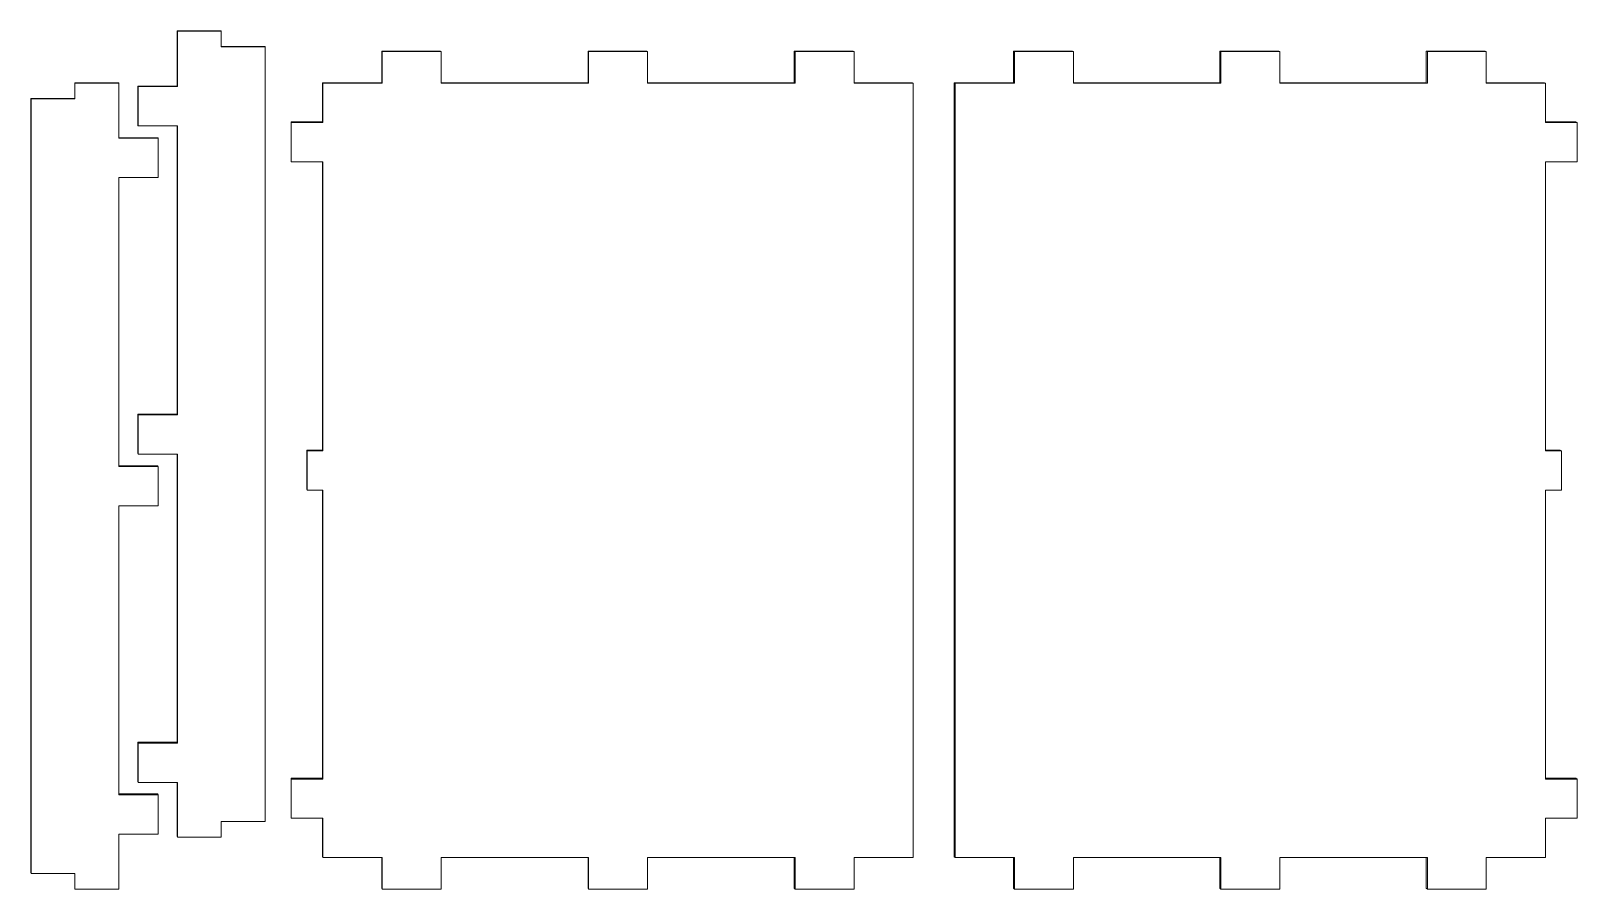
# Model space of a CAD drawing. Header units: millimetres. Extents: x -170 to 533, y 50 to 1036.
# Drawn here: x 190.6 to 528.1, y 323.9 to 511.1 of the extents above; entities that cross this region are included whole.
import ezdxf

# ---------------------------------------------------------------- set-up
doc = ezdxf.new("R2010")
doc.units = ezdxf.units.MM

msp = doc.modelspace()

# ---------------------------------------------------------------- linework, layer by layer
at = {"color": 7, "linetype": 'Continuous', "lineweight": 15}
for p, q in [((222.57, 511.04), (222.51, 511.11)), ((232.08, 511.11), (222.51, 511.11)), ((222.51, 499.08), (222.51, 511.11)), ((232.15, 511.04), (222.57, 511.04)), ((222.57, 499), (222.57, 511.04)), ((232.15, 511.04), (232.08, 511.11)), ((232.15, 511.04), (232.15, 507.61)), ((232.15, 507.68), (241.66, 507.68)), ((232.15, 507.61), (241.73, 507.61)), ((241.73, 507.61), (241.66, 507.68)), ((241.73, 338.62), (241.73, 507.61)), ((267.26, 506.59), (267.17, 506.66)), ((267.17, 506.66), (280.02, 506.66)), ((267.17, 499.81), (267.17, 506.66)), ((267.26, 506.59), (280.12, 506.59)), ((267.26, 499.73), (267.26, 506.59)), ((280.12, 506.59), (280.02, 506.66)), ((280.12, 499.73), (280.12, 506.59)), ((312.33, 506.59), (312.21, 506.66)), ((325.06, 506.66), (312.21, 506.66)), ((312.21, 506.66), (312.21, 499.81)), ((325.19, 506.59), (312.33, 506.59)), ((312.33, 506.59), (312.33, 499.73)), ((325.19, 506.59), (325.06, 506.66)), ((325.19, 506.59), (325.19, 499.73)), ((357.4, 506.59), (357.24, 506.66)), ((370.09, 506.66), (357.24, 506.66)), ((357.24, 499.81), (357.24, 506.66)), ((370.27, 506.59), (357.4, 506.59)), ((357.4, 499.73), (357.4, 506.59)), ((370.27, 506.59), (370.09, 506.66)), ((370.27, 499.73), (370.27, 506.59)), ((405.29, 506.59), (405.1, 506.66)), ((405.1, 506.66), (417.95, 506.66)), ((405.1, 499.81), (405.1, 506.66)), ((405.29, 506.59), (418.16, 506.59)), ((405.29, 499.73), (405.29, 506.59)), ((418.16, 506.59), (417.95, 506.66)), ((418.16, 499.73), (418.16, 506.59)), ((450.37, 506.59), (450.13, 506.66)), ((450.13, 506.66), (462.99, 506.66)), ((450.13, 506.66), (450.13, 499.81)), ((450.37, 506.59), (463.23, 506.59)), ((450.37, 506.59), (450.37, 499.73)), ((463.23, 506.59), (462.99, 506.66)), ((463.23, 506.59), (463.23, 499.73)), ((495.44, 506.59), (495.17, 506.66)), ((495.17, 499.81), (495.17, 506.66)), ((508.02, 506.66), (495.17, 506.66)), ((495.44, 499.73), (495.44, 506.59)), ((508.3, 506.59), (495.44, 506.59)), ((508.3, 506.59), (508.02, 506.66)), ((508.3, 499.73), (508.3, 506.59)), ((200.21, 499.73), (200.17, 499.81)), ((200.17, 499.81), (209.74, 499.81)), ((200.17, 499.81), (200.17, 496.38)), ((200.21, 499.73), (200.21, 496.3)), ((200.21, 499.73), (209.79, 499.73)), ((209.79, 499.73), (209.74, 499.81)), ((209.79, 487.69), (209.79, 499.73)), ((254.3, 499.73), (254.22, 499.81)), ((254.22, 499.81), (267.17, 499.81)), ((254.22, 491.24), (254.22, 499.81)), ((254.3, 499.73), (267.26, 499.73)), ((254.3, 491.15), (254.3, 499.73)), ((267.26, 499.73), (267.17, 499.81)), ((280.12, 499.81), (312.21, 499.81)), ((280.12, 499.73), (312.33, 499.73)), ((312.33, 499.73), (312.21, 499.81)), ((325.19, 499.81), (357.24, 499.81)), ((325.19, 499.73), (357.4, 499.73)), ((357.4, 499.73), (357.24, 499.81)), ((370.27, 499.81), (383.04, 499.81)), ((370.27, 499.73), (383.22, 499.73)), ((383.22, 499.73), (383.04, 499.81)), ((383.22, 499.73), (383.22, 330.73)), ((392.34, 499.73), (392.15, 499.81)), ((405.1, 499.81), (392.15, 499.81)), ((392.15, 499.81), (392.15, 330.94)), ((405.29, 499.73), (392.34, 499.73)), ((392.34, 499.73), (392.34, 330.73)), ((405.29, 499.73), (405.1, 499.81)), ((450.13, 499.81), (418.16, 499.81)), ((450.37, 499.73), (418.16, 499.73)), ((450.37, 499.73), (450.13, 499.81)), ((495.17, 499.81), (463.23, 499.81)), ((495.44, 499.73), (463.23, 499.73)), ((495.44, 499.73), (495.17, 499.81)), ((520.97, 499.81), (508.3, 499.81)), ((521.25, 499.73), (508.3, 499.73)), ((521.25, 499.73), (520.97, 499.81)), ((521.25, 491.15), (521.25, 499.73)), ((190.63, 496.3), (190.59, 496.38)), ((200.17, 496.38), (190.59, 496.38)), ((190.59, 327.51), (190.59, 496.38)), ((190.63, 327.3), (190.63, 496.3)), ((200.21, 496.3), (190.63, 496.3)), ((200.21, 496.3), (200.17, 496.38)), ((213.99, 499), (213.94, 499.08)), ((222.51, 499.08), (213.94, 499.08)), ((213.94, 499.08), (213.94, 490.51)), ((222.57, 499), (213.99, 499)), ((213.99, 499), (213.99, 490.43)), ((222.57, 499), (222.51, 499.08)), ((213.99, 490.43), (213.94, 490.51)), ((213.99, 490.43), (222.57, 490.43)), ((222.51, 490.43), (222.51, 427.5)), ((222.57, 490.43), (222.57, 427.37)), ((247.44, 491.15), (247.37, 491.24)), ((247.37, 491.24), (254.22, 491.24)), ((247.37, 482.67), (247.37, 491.24)), ((247.44, 491.15), (254.3, 491.15)), ((247.44, 482.58), (247.44, 491.15)), ((254.3, 491.15), (254.22, 491.24)), ((527.82, 491.24), (521.25, 491.24)), ((528.11, 491.15), (521.25, 491.15)), ((528.11, 491.15), (527.82, 491.24)), ((528.11, 482.58), (528.11, 491.15)), ((209.79, 487.78), (218.31, 487.78)), ((209.79, 487.69), (218.36, 487.69)), ((218.36, 487.69), (218.31, 487.78)), ((218.36, 487.69), (218.36, 479.12)), ((247.44, 482.58), (247.37, 482.67)), ((254.3, 482.58), (247.44, 482.58)), ((254.22, 419.66), (254.22, 482.58)), ((254.3, 419.52), (254.3, 482.58)), ((521.25, 482.58), (528.11, 482.58)), ((521.25, 419.52), (521.25, 482.58)), ((218.36, 479.12), (209.79, 479.12)), ((209.79, 479.12), (209.79, 416.06)), ((213.99, 427.37), (213.94, 427.5)), ((222.51, 427.5), (213.94, 427.5)), ((213.94, 427.5), (213.94, 418.93)), ((222.57, 427.37), (213.99, 427.37)), ((213.99, 427.37), (213.99, 418.79)), ((222.57, 427.37), (222.51, 427.5)), ((213.99, 418.79), (213.94, 418.93)), ((213.99, 418.79), (222.57, 418.79)), ((222.51, 418.79), (222.51, 355.92)), ((222.57, 418.79), (222.57, 355.73)), ((250.87, 419.52), (250.79, 419.66)), ((250.79, 419.66), (254.22, 419.66)), ((250.79, 411.09), (250.79, 419.66)), ((250.87, 419.52), (254.3, 419.52)), ((250.87, 410.94), (250.87, 419.52)), ((254.3, 419.52), (254.22, 419.66)), ((524.4, 419.66), (521.25, 419.66)), ((524.68, 419.52), (521.25, 419.52)), ((524.68, 419.52), (524.4, 419.66)), ((524.68, 410.94), (524.68, 419.52)), ((209.79, 416.2), (218.31, 416.2)), ((209.79, 416.06), (218.36, 416.06)), ((218.36, 416.06), (218.31, 416.2)), ((218.36, 416.06), (218.36, 407.48)), ((250.87, 410.94), (250.79, 411.09)), ((254.3, 410.94), (250.87, 410.94)), ((254.22, 348.08), (254.22, 410.94)), ((254.3, 347.88), (254.3, 410.94)), ((521.25, 410.94), (524.68, 410.94)), ((521.25, 347.88), (521.25, 410.94)), ((218.36, 407.48), (209.79, 407.48)), ((209.79, 407.48), (209.79, 344.42)), ((213.99, 355.73), (213.94, 355.92)), ((222.51, 355.92), (213.94, 355.92)), ((213.94, 355.92), (213.94, 347.35)), ((222.57, 355.73), (213.99, 355.73)), ((213.99, 355.73), (213.99, 347.16)), ((222.57, 355.73), (222.51, 355.92)), ((247.44, 347.88), (247.37, 348.08)), ((247.37, 348.08), (254.22, 348.08)), ((247.37, 339.51), (247.37, 348.08)), ((247.44, 347.88), (254.3, 347.88)), ((247.44, 339.31), (247.44, 347.88)), ((254.3, 347.88), (254.22, 348.08)), ((527.82, 348.08), (521.25, 348.08)), ((528.11, 347.88), (521.25, 347.88)), ((528.11, 347.88), (527.82, 348.08)), ((528.11, 339.31), (528.11, 347.88)), ((209.79, 344.62), (218.31, 344.62)), ((209.79, 344.42), (218.36, 344.42)), ((213.99, 347.16), (213.94, 347.35)), ((213.99, 347.16), (222.57, 347.16)), ((218.36, 344.42), (218.31, 344.62)), ((218.36, 344.42), (218.36, 335.85)), ((222.51, 347.16), (222.51, 335.39)), ((222.57, 347.16), (222.57, 335.19)), ((232.15, 338.62), (241.73, 338.62)), ((232.15, 335.19), (232.15, 338.62)), ((247.44, 339.31), (247.37, 339.51)), ((254.3, 339.31), (247.44, 339.31)), ((254.22, 330.94), (254.22, 339.31)), ((254.3, 330.73), (254.3, 339.31)), ((521.25, 339.31), (528.11, 339.31)), ((521.25, 330.73), (521.25, 339.31)), ((209.79, 335.85), (209.79, 323.87)), ((218.36, 335.85), (209.79, 335.85)), ((222.57, 335.19), (222.51, 335.39)), ((232.15, 335.19), (222.57, 335.19)), ((254.3, 330.73), (254.22, 330.94)), ((392.34, 330.73), (392.15, 330.94)), ((190.63, 327.3), (190.59, 327.51)), ((254.3, 330.73), (267.26, 330.73)), ((267.17, 330.73), (267.17, 324.09)), ((267.26, 330.73), (267.26, 323.87)), ((280.12, 330.73), (312.33, 330.73)), ((280.12, 330.73), (280.12, 323.87)), ((312.21, 324.09), (312.21, 330.73)), ((312.33, 323.87), (312.33, 330.73)), ((325.19, 330.73), (357.4, 330.73)), ((325.19, 323.87), (325.19, 330.73)), ((357.24, 330.73), (357.24, 324.09)), ((357.4, 330.73), (357.4, 323.87)), ((370.27, 330.73), (383.22, 330.73)), ((370.27, 330.73), (370.27, 323.87)), ((405.29, 330.73), (392.34, 330.73)), ((405.1, 330.73), (405.1, 324.09)), ((405.29, 330.73), (405.29, 323.87)), ((450.37, 330.73), (418.16, 330.73)), ((418.16, 330.73), (418.16, 323.87)), ((450.13, 324.09), (450.13, 330.73)), ((450.37, 323.87), (450.37, 330.73)), ((495.44, 330.73), (463.23, 330.73)), ((463.23, 323.87), (463.23, 330.73)), ((495.17, 330.73), (495.17, 324.09)), ((495.44, 330.73), (495.44, 323.87)), ((521.25, 330.73), (508.3, 330.73)), ((508.3, 330.73), (508.3, 323.87)), ((200.21, 327.3), (190.63, 327.3)), ((200.17, 324.09), (200.17, 327.3)), ((200.21, 323.87), (200.17, 324.09)), ((200.21, 323.87), (200.21, 327.3)), ((267.26, 323.87), (267.17, 324.09)), ((312.33, 323.87), (312.21, 324.09)), ((357.4, 323.87), (357.24, 324.09)), ((405.29, 323.87), (405.1, 324.09)), ((450.37, 323.87), (450.13, 324.09)), ((495.44, 323.87), (495.17, 324.09)), ((200.21, 323.87), (209.79, 323.87)), ((267.26, 323.87), (280.12, 323.87)), ((325.19, 323.87), (312.33, 323.87)), ((370.27, 323.87), (357.4, 323.87)), ((405.29, 323.87), (418.16, 323.87)), ((450.37, 323.87), (463.23, 323.87)), ((508.3, 323.87), (495.44, 323.87))]:
    msp.add_line(p, q, dxfattribs=at)

doc.saveas('drawing.dxf')
